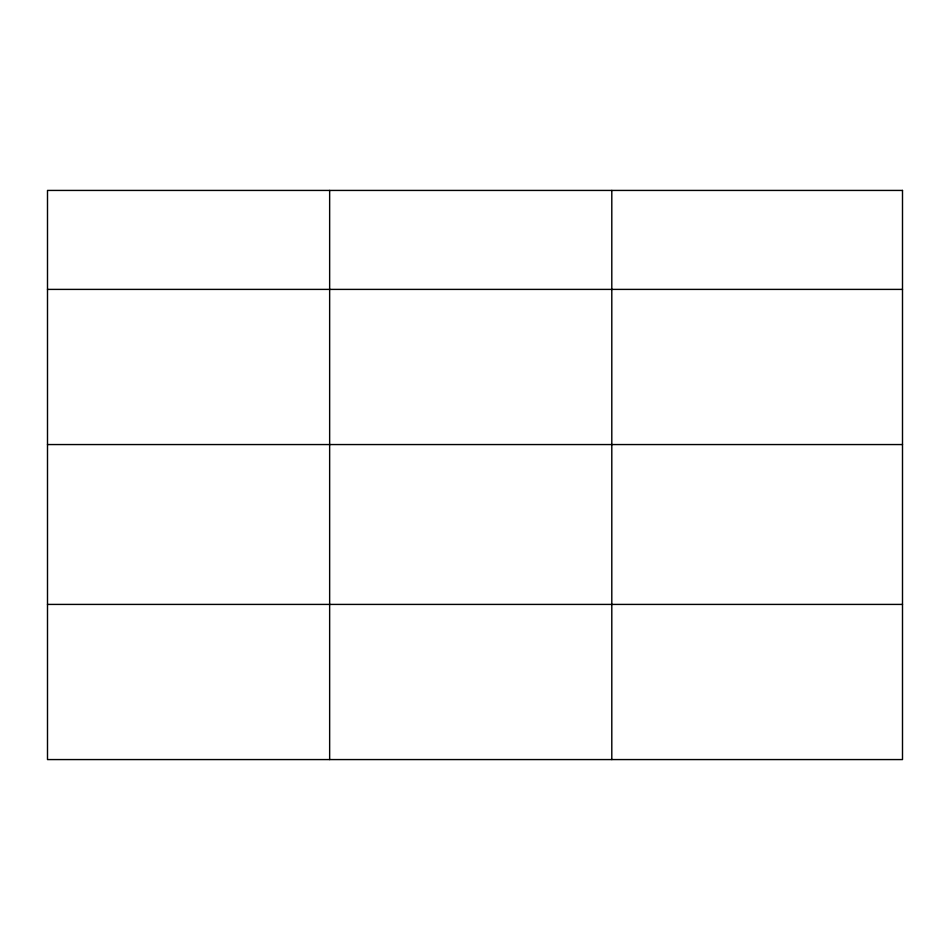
<?xml version="1.0" encoding="UTF-8"?>
<svg xmlns="http://www.w3.org/2000/svg" width="950" height="950" viewBox="0 0 950 950"><rect width="100%" height="100%" fill="white"/><g stroke="black" fill="none" stroke-linecap="round" stroke-linejoin="round"><path stroke-width="1.43" d="M47.5 289.394L902.5 289.394M47.5 444.553L902.5 444.553M47.5 604.414L902.5 604.414M611.8 190.428L611.8 759.572M329.65 190.428L329.65 759.572M902.5 190.428L47.5 190.428L47.5 759.572L902.5 759.572L902.5 190.428"/></g></svg>
